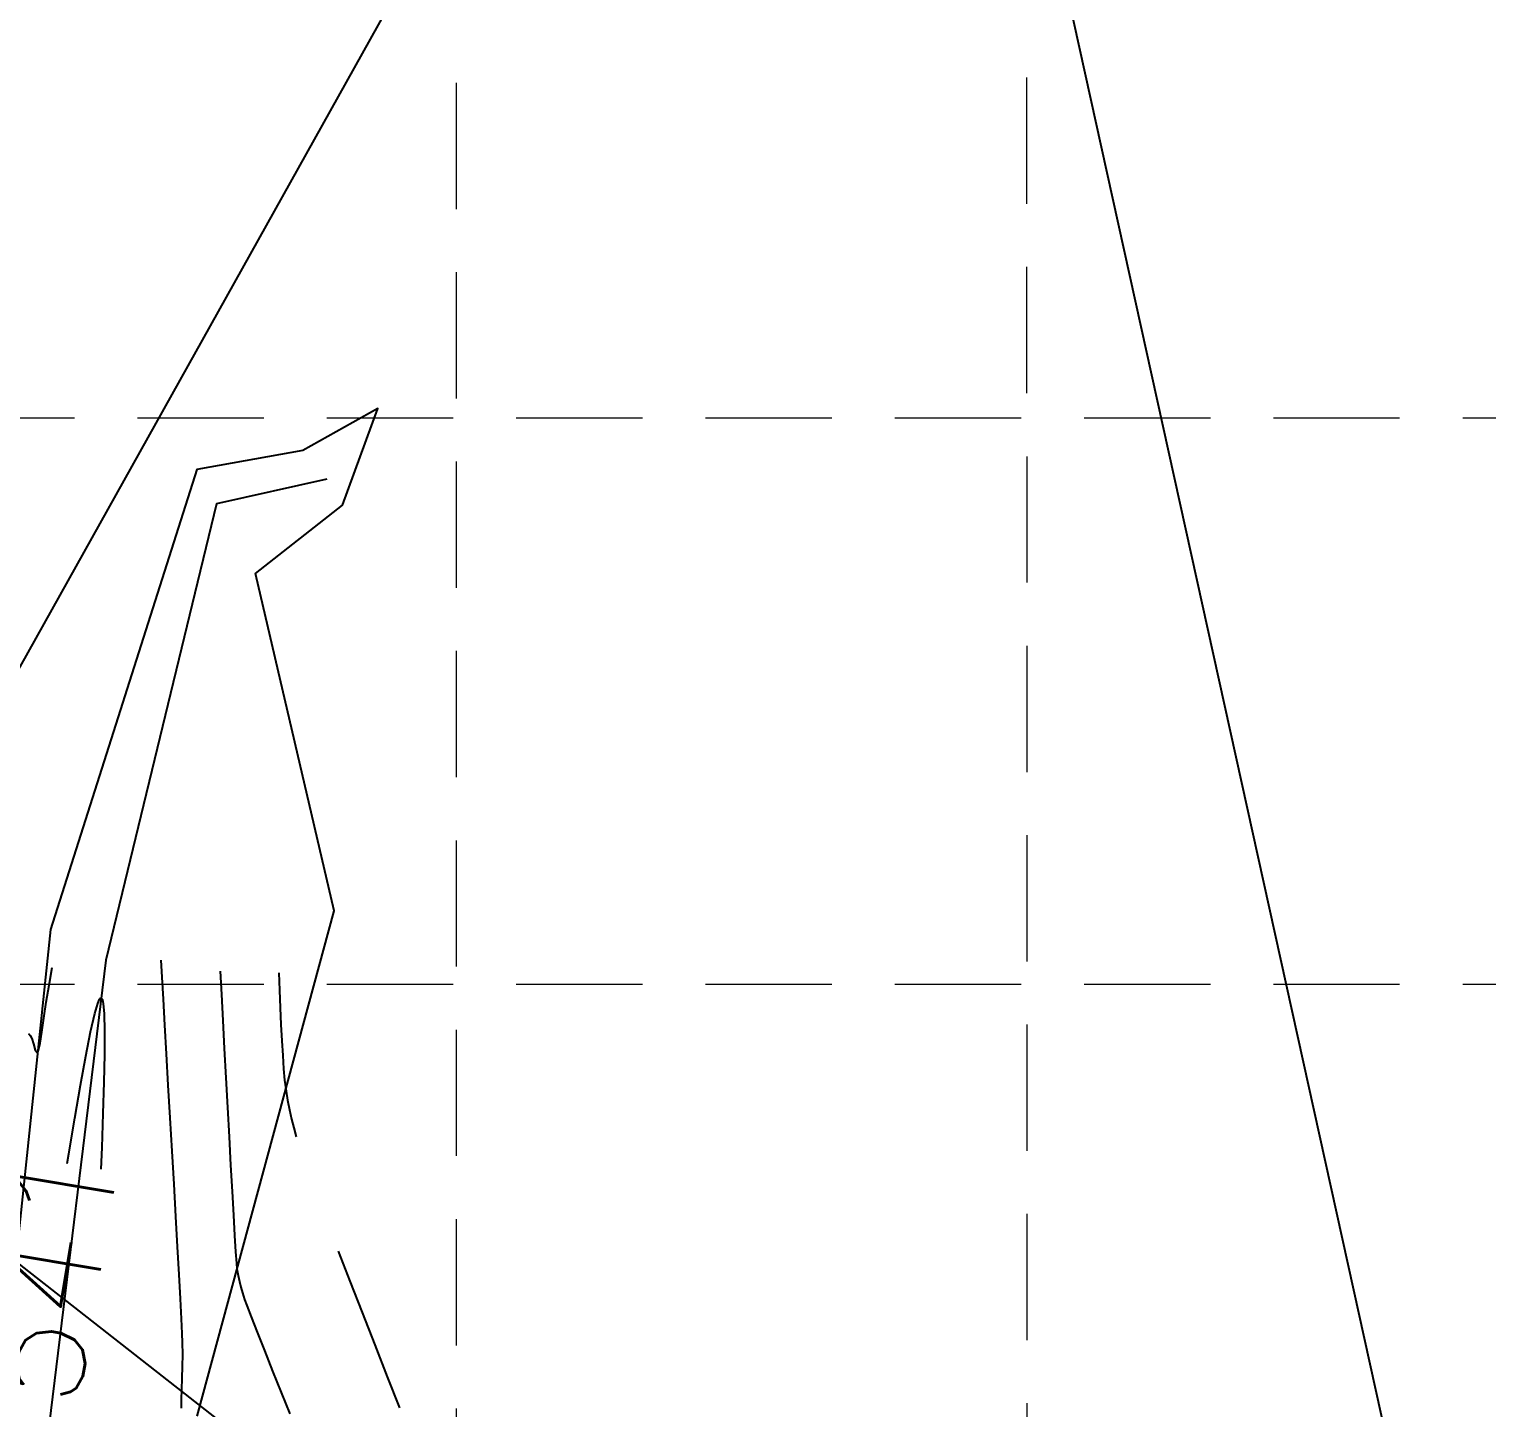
# Model space of a CAD drawing. Extents: x 2138193 to 2139991, y 332071 to 334944.
# Drawn here: x 2139551.1 to 2139666.6, y 332756.5 to 332865.7 of the extents above; entities that cross this region are included whole.
import ezdxf

# ---------------------------------------------------------------- set-up
doc = ezdxf.new("R2010")
doc.units = 0
doc.header["$LTSCALE"] = 100
doc.header["$MEASUREMENT"] = 0
doc.linetypes.add('DASHED', pattern=[0.75, 0.5, -0.25])
doc.linetypes.add('HIDDEN', pattern=[0.375, 0.25, -0.125])
for name, color, linetype in [('CONTOURS', 35, 'Continuous'), ('GRID', 254, 'DASHED'), ('V-PNTS-BRKLN', 1, 'Continuous'), ('V-PROP-SUBD-N', 7, 'Continuous')]:
    doc.layers.add(name, color=color, linetype=linetype)
doc.styles.add('L100', font='simplex', dxfattribs={"height": 10})

msp = doc.modelspace()

# ---------------------------------------------------------------- linework, layer by layer
at = {"layer": 'CONTOURS', "extrusion": (0.9984312348226316, 0.05599168983478755, 0), "elevation": 2154838.610980351}
msp.add_lwpolyline([(212472.2690109395, 542), (212470.9069186719, 542)], dxfattribs=at)
at = {"layer": 'CONTOURS', "extrusion": (0.9848567616976642, -0.1733700058787285, 0), "elevation": 2049457.070969936}
msp.add_lwpolyline([(698684.7527382598, 542), (698686.1658016695, 542)], dxfattribs=at)
at = {"layer": 'CONTOURS', "extrusion": (0.9983847959870388, 0.05681372318303905, 0), "elevation": 2155012.817240622}
msp.add_lwpolyline([(210696.6615473692, 542), (210694.9232921711, 542)], dxfattribs=at)
at = {"layer": 'CONTOURS', "extrusion": (0.9986184813845369, 0.05254644266971285, 0), "elevation": 2154097.334739212}
msp.add_lwpolyline([(219904.7793696189, 543), (219902.9310841734, 543)], dxfattribs=at)
at = {"layer": 'CONTOURS', "extrusion": (0.9990972420509756, 0.04248177169250909, 0), "elevation": 2151776.869814368}
msp.add_lwpolyline([(241597.8157310164, 544), (241596.424585776, 544)], dxfattribs=at)
at = {"layer": 'CONTOURS', "extrusion": (0.9875551095734407, -0.1572733466147063, 0), "elevation": 2060587.135810244}
msp.add_lwpolyline([(665141.7099484947, 542), (665143.0862535748, 542)], dxfattribs=at)
at = {"layer": 'CONTOURS', "extrusion": (0.9990466874971534, 0.04365450951465474, 0), "elevation": 2152058.979731126}
msp.add_lwpolyline([(239070.4448470643, 544), (239069.062077712, 544)], dxfattribs=at)
at = {"layer": 'CONTOURS'}
for points, elevation in [([(2139552.227981959, 332787.3983073399), (2139552.417387336, 332788.659409962)], 542), ([(2139556.640163248, 332788.9043734811), (2139556.72522715, 332789.0050773518)], 541), ([(2139555.929772943, 332786.3127788408), (2139556.26432078, 332787.7743793254)], 541), ([(2139570.952353754, 332788.2337585601), (2139571.014876259, 332786.8906486147)], 544), ([(2139557.034962907, 332786.3776789038), (2139557.023179628, 332784.540249375)], 541), ([(2139561.786125991, 332786.8636094059), (2139561.91797284, 332784.5718413363)], 542), ([(2139557.023179628, 332784.540249375), (2139556.975871074, 332782.3432635856)], 541), ([(2139571.149966764, 332784.4390641651), (2139571.224319933, 332783.3903955882)], 544), ([(2139571.224319933, 332783.3903955882), (2139571.304401823, 332782.4996800614)], 544), ([(2139554.675816346, 332779.4853739366), (2139555.128101137, 332782.0914515577)], 541), ([(2139571.304401823, 332782.4996800614), (2139571.391105021, 332781.7968205485)], 544), ([(2139571.534400491, 332780.9164818837), (2139571.684310106, 332780.1332538608)], 544), ([(2139554.199125081, 332776.6514531143), (2139554.675816346, 332779.4853739366)], 541), ([(2139562.209500233, 332779.5107078578), (2139562.361252974, 332776.8711182389)], 542), ([(2139571.684310106, 332780.1332538608), (2139571.846622324, 332779.4101317083)], 544), ([(2139566.897335998, 332778.0102450268), (2139567.021030575, 332775.7720525088)], 543), ([(2139572.027125599, 332778.7101106548), (2139572.231608388, 332777.996185929)], 544), ([(2139567.021030575, 332775.7720525088), (2139567.138576737, 332773.6810778668)], 543), ([(2139567.343135396, 332770.1837855949), (2139567.42410368, 332768.8989696573)], 543), ([(2139562.792900559, 332769.2949126043), (2139562.915699872, 332767.0999914503)], 542), ([(2139575.548232277, 332768.9512745875), (2139576.467135335, 332766.5848601861)], 544), ([(2139567.486835124, 332768.0043749801), (2139567.528307624, 332767.5607524095)], 543), ([(2139567.619373393, 332767.0186825696), (2139567.718326592, 332766.5492929426)], 543), ([(2139567.718326592, 332766.5492929426), (2139567.832321983, 332766.1068372503)], 543), ([(2139576.467135335, 332766.5848601861), (2139577.440034209, 332764.089827923)], 544), ([(2139568.30684045, 332764.6460415551), (2139568.649903117, 332763.7587168325)], 543), ([(2139569.12857719, 332762.5417424021), (2139569.708193466, 332761.0790922771)], 543), ([(2139563.195777008, 332761.7030543234), (2139563.207321136, 332760.7700742817)], 542), ([(2139569.708193466, 332761.0790922771), (2139570.354082741, 332759.454740471)], 543), ([(2139563.162540599, 332758.8833350801), (2139563.131451621, 332757.9965089384)], 542), ([(2139563.111387294, 332757.1920004484), (2139563.114965461, 332756.5032761189)], 542), ([(2139571.031575814, 332757.7526609969), (2139571.70600348, 332756.0568278682)], 543)]:
    msp.add_lwpolyline(points, dxfattribs=dict(at, elevation=elevation))
at = {"layer": 'CONTOURS', "extrusion": (0.9602233725745772, -0.2792330115897921, 0), "elevation": 1961526.599478959}
msp.add_lwpolyline([(916985.3382181998, 541), (916986.1585127995, 541)], dxfattribs=at)
at = {"layer": 'CONTOURS', "extrusion": (0.9190700761908736, -0.3940941449076629, 0), "elevation": 1835252.325585701}
msp.add_lwpolyline([(1149042.6958124, 541), (1149043.06828466, 541)], dxfattribs=at)
at = {"layer": 'CONTOURS', "extrusion": (0.2572634425183483, -0.9663413067563699, 0), "elevation": 228841.9665546201}
msp.add_lwpolyline([(2153156.486813839, 541), (2153156.526670589, 541)], dxfattribs=at)
at = {"layer": 'CONTOURS', "extrusion": (0.4143466671711168, 0.9101191347313756, 0), "elevation": 1189395.864961262}
msp.add_lwpolyline([(-1809361.531152299, 541), (-1809361.570379291, 541)], dxfattribs=at)
at = {"layer": 'CONTOURS', "extrusion": (0.8635087981758935, 0.5043337738768084, 0), "elevation": 2015362.852326036}
msp.add_lwpolyline([(-791684.526447643, 541), (-791684.6512742679, 541)], dxfattribs=at)
at = {"layer": 'CONTOURS', "extrusion": (0.9770331354865468, 0.2130874284450564, 0), "elevation": 2161331.078880135}
msp.add_lwpolyline([(-130766.8959095735, 541), (-130767.2452120568, 541)], dxfattribs=at)
at = {"layer": 'CONTOURS', "extrusion": (0.9964153651743085, 0.08459562662779559, 0), "elevation": 2160039.862445073}
msp.add_lwpolyline([(150598.4648055526, 541), (150597.695862984, 541)], dxfattribs=at)
at = {"layer": 'CONTOURS', "extrusion": (0.9983611326039469, 0.0572280430013504, 0), "elevation": 2155100.069013791}
msp.add_lwpolyline([(209800.5855788124, 542), (209798.5361683374, 542)], dxfattribs=at)
at = {"layer": 'CONTOURS', "extrusion": (0.9986044567354533, 0.05281229959100563, 0), "elevation": 2154155.80240704}
msp.add_lwpolyline([(219329.4453238556, 543), (219327.3794215939, 543)], dxfattribs=at)
at = {"layer": 'CONTOURS', "extrusion": (0.9890399752946474, -0.1476479843044376, 0), "elevation": 2066967.294142888}
msp.add_lwpolyline([(645039.5043730147, 542), (645040.6139758661, 542)], dxfattribs=at)
at = {"layer": 'CONTOURS', "extrusion": (0.9997233293488871, 0.02352158063517101, 0), "elevation": 2146792.743941812}
msp.add_lwpolyline([(282369.9486662079, 541), (282368.5421336824, 541)], dxfattribs=at)
at = {"layer": 'CONTOURS', "extrusion": (0.998588191527757, 0.05311895839833447, 0), "elevation": 2154223.054047172}
msp.add_lwpolyline([(218665.8496874494, 543), (218663.6269938715, 543)], dxfattribs=at)
at = {"layer": 'CONTOURS', "extrusion": (-0.3266038607548432, -0.9451613185800778, 0), "elevation": -1013322.220203587}
msp.add_lwpolyline([(1913531.609767358, 542), (1913531.664354048, 542)], dxfattribs=at)
at = {"layer": 'CONTOURS', "extrusion": (0.704268541470877, 0.7099336740108076, 0), "elevation": 1743074.589236332}
msp.add_lwpolyline([(-1284568.537993398, 542), (-1284568.668135685, 542)], dxfattribs=at)
at = {"layer": 'CONTOURS', "extrusion": (0.9024332826010744, 0.4308296304269818, 0), "elevation": 2074176.258775445}
msp.add_lwpolyline([(-621464.8295194145, 542), (-621465.1000218096, 542)], dxfattribs=at)
at = {"layer": 'CONTOURS', "extrusion": (0.9872945944660306, -0.158900546689293, 0), "elevation": 2059488.262376973}
msp.add_lwpolyline([(668533.2292542767, 542), (668534.1086209662, 542)], dxfattribs=at)
at = {"layer": 'CONTOURS', "extrusion": (0.9808519149770417, -0.1947550278834161, 0), "elevation": 2033775.723293814}
msp.add_lwpolyline([(743101.4095304598, 541), (743103.3669283327, 541)], dxfattribs=at)
at = {"layer": 'CONTOURS', "extrusion": (0.998679808948863, 0.05136768631992994, 0), "elevation": 2153840.86497937}
msp.add_lwpolyline([(222442.7356222668, 544), (222441.4590711892, 544)], dxfattribs=at)
at = {"layer": 'CONTOURS', "extrusion": (0.9586008500669463, 0.2847532444958757, 0), "elevation": 2145737.501972364}
msp.add_lwpolyline([(-290235.414176524, 542), (-290235.8638794963, 542)], dxfattribs=at)
at = {"layer": 'CONTOURS', "extrusion": (0.9612663462421288, 0.2756211377639747, 0), "elevation": 2148401.436523718}
msp.add_lwpolyline([(-269810.2140307213, 542), (-269810.7428807075, 542)], dxfattribs=at)
at = {"layer": 'CONTOURS', "extrusion": (0.787426004694096, 0.6164091880654391, 0), "elevation": 1889870.16957466}
msp.add_lwpolyline([(-1056795.775721524, 542), (-1056796.048699277, 542)], dxfattribs=at)
at = {"layer": 'CONTOURS', "extrusion": (0.9116976688229331, -0.4108617293723396, 0), "elevation": 1813895.832244979}
msp.add_lwpolyline([(1182458.90252425, 542), (1182459.136087559, 542)], dxfattribs=at)
at = {"layer": 'CONTOURS', "extrusion": (0.97977162467272, -0.2001188733882403, 0), "elevation": 2029675.61919383}
msp.add_lwpolyline([(754217.8595092957, 542), (754218.4447067169, 542)], dxfattribs=at)
at = {"layer": 'CONTOURS', "extrusion": (0.9985687991367614, 0.05348227174088742, 0), "elevation": 2154302.467967591}
msp.add_lwpolyline([(217879.8404331779, 543), (217877.5217736415, 543)], dxfattribs=at)
at = {"layer": 'CONTOURS', "extrusion": (0.9982595074981789, 0.05897419511526395, 0), "elevation": 2155472.936863828}
msp.add_lwpolyline([(206026.9225524258, 544), (206025.7437821216, 544)], dxfattribs=at)
at = {"layer": 'CONTOURS', "extrusion": (0.9837175475324732, -0.1797214140738282, 0), "elevation": 2044909.855372058}
msp.add_lwpolyline([(711887.4559767006, 541), (711889.7954793727, 541)], dxfattribs=at)
at = {"layer": 'CONTOURS', "extrusion": (0.9983446687134112, 0.05751454121793201, 0), "elevation": 2155160.186164286}
msp.add_lwpolyline([(209177.7810083067, 542), (209175.3043120728, 542)], dxfattribs=at)
at = {"layer": 'CONTOURS', "extrusion": (0.9985450712350875, 0.05392347088341026, 0), "elevation": 2154398.523976039}
msp.add_lwpolyline([(216925.6505702841, 543), (216923.2967699408, 543)], dxfattribs=at)
at = {"layer": 'CONTOURS', "extrusion": (0.999562903124229, -0.02956353662644596, 0), "elevation": 2128783.559207679}
msp.add_lwpolyline([(395889.7561615658, 541), (395887.2702628263, 541)], dxfattribs=at)
at = {"layer": 'CONTOURS', "extrusion": (0.998345643513722, 0.05749761801303156, 0), "elevation": 2155156.640070396}
msp.add_lwpolyline([(209211.8369553123, 542), (209209.2441288556, 542)], dxfattribs=at)
at = {"layer": 'CONTOURS', "extrusion": (0.9870100215187856, 0.1606586985553125, 0), "elevation": 2165242.695155632}
msp.add_lwpolyline([(-15281.78672020267, 544), (-15282.6786449507, 544)], dxfattribs=at)
at = {"layer": 'CONTOURS', "extrusion": (0.9985152109855299, 0.05447360306169358, 0), "elevation": 2154517.709148857}
msp.add_lwpolyline([(215736.3153380466, 543), (215733.9872217372, 543)], dxfattribs=at)
at = {"layer": 'CONTOURS', "extrusion": (0.9994411649616718, -0.03342690204097191, 0), "elevation": 2127237.443285904}
msp.add_lwpolyline([(404112.6483933841, 541), (404109.9459745343, 541)], dxfattribs=at)
at = {"layer": 'CONTOURS', "extrusion": (0.9683266106468096, 0.2496869542312176, 0), "elevation": 2154895.031821778}
msp.add_lwpolyline([(-211984.0194361081, 544), (-211984.7423544352, 544)], dxfattribs=at)
at = {"layer": 'CONTOURS', "extrusion": (0.9994093793617885, -0.03436411563950009, 0), "elevation": 2126857.552911821}
msp.add_lwpolyline([(406104.590192027, 541), (406102.8664624324, 541)], dxfattribs=at)
at = {"layer": 'CONTOURS', "extrusion": (0.9983622884923002, 0.05720787460146635, 0), "elevation": 2155095.832865709}
msp.add_lwpolyline([(209832.0633423349, 542), (209829.4332807075, 542)], dxfattribs=at)
at = {"layer": 'CONTOURS', "extrusion": (0.9865974672375392, -0.1631730297582083, 0), "elevation": 2056578.57942385}
msp.add_lwpolyline([(677433.3657420406, 541), (677434.1424825684, 541)], dxfattribs=at)
at = {"layer": 'CONTOURS', "extrusion": (0.9983789344018176, 0.05691663502607201, 0), "elevation": 2155034.530799764}
msp.add_lwpolyline([(210458.0978881264, 542), (210455.5467213411, 542)], dxfattribs=at)
at = {"layer": 'CONTOURS', "extrusion": (0.9983478378154277, 0.05745950512544142, 0), "elevation": 2155153.237692533}
msp.add_lwpolyline([(209285.4160206928, 543), (209283.5298985933, 543)], dxfattribs=at)
at = {"layer": 'CONTOURS', "extrusion": (0.9984032312846308, 0.05648882863370365, 0), "elevation": 2154944.153643164}
msp.add_lwpolyline([(211378.9506178009, 542), (211376.5433538443, 542)], dxfattribs=at)
at = {"layer": 'CONTOURS', "extrusion": (0.9982296823912985, 0.05947689629568163, 0), "elevation": 2155571.767104152}
msp.add_lwpolyline([(204927.867033517, 543), (204926.2498842973, 543)], dxfattribs=at)
at = {"layer": 'CONTOURS', "extrusion": (0.9975504296171506, 0.06995098548725656, 0), "elevation": 2157603.915531923}
msp.add_lwpolyline([(182288.9082979244, 543), (182288.0115064934, 543)], dxfattribs=at)
at = {"layer": 'CONTOURS', "extrusion": (0.9861804500129628, 0.1656747416241535, 0), "elevation": 2165130.847548091}
msp.add_lwpolyline([(-26303.4346272671, 543), (-26303.98429324349, 543)], dxfattribs=at)
at = {"layer": 'CONTOURS', "extrusion": (0.9984918682509396, 0.05489980907752349, 0), "elevation": 2154605.023194404}
msp.add_lwpolyline([(214803.6477816379, 542), (214801.7233450339, 542)], dxfattribs=at)
at = {"layer": 'CONTOURS', "extrusion": (0.9590693273368933, 0.2831713710133127, 0), "elevation": 2146223.716436566}
msp.add_lwpolyline([(-286718.5902096792, 543), (-286719.0711634775, 543)], dxfattribs=at)
at = {"layer": 'CONTOURS', "extrusion": (0.9538461116878276, 0.300295846155108, 0), "elevation": 2140746.728566776}
msp.add_lwpolyline([(-325096.1563818911, 543), (-325096.7076517986, 543)], dxfattribs=at)
at = {"layer": 'CONTOURS', "extrusion": (0.9985774927307357, 0.05331970565932898, 0), "elevation": 2154262.418769162}
msp.add_lwpolyline([(218210.947033813, 542), (218209.3615188553, 542)], dxfattribs=at)
at = {"layer": 'CONTOURS', "extrusion": (0.9394572038462623, 0.3426662547455799, 0), "elevation": 2124060.073953209}
msp.add_lwpolyline([(-420539.2103398691, 543), (-420539.7145682679, 543)], dxfattribs=at)
at = {"layer": 'CONTOURS', "extrusion": (0.9312238024875357, 0.364447842195087, 0), "elevation": 2113700.593923002}
msp.add_lwpolyline([(-469886.5401688929, 544), (-469889.2816391369, 544)], dxfattribs=at)
at = {"layer": 'CONTOURS', "extrusion": (0.9987329133502054, 0.05032462410203507, 0), "elevation": 2153598.296885559}
msp.add_lwpolyline([(224669.2458420762, 542), (224668.0642479868, 542)], dxfattribs=at)
at = {"layer": 'CONTOURS', "extrusion": (0.9306012594101688, 0.366034555724194, 0), "elevation": 2112888.314777383}
msp.add_lwpolyline([(-473485.6872607549, 543), (-473486.9949899442, 543)], dxfattribs=at)
at = {"layer": 'CONTOURS', "extrusion": (0.9990884580433146, 0.04268785547005387, 0), "elevation": 2151817.777641029}
msp.add_lwpolyline([(241125.7250260563, 542), (241125.0123300358, 542)], dxfattribs=at)
at = {"layer": 'CONTOURS', "extrusion": (0.9998708825275816, -0.01606917152548021, 0), "elevation": 2133939.762436453}
msp.add_lwpolyline([(367098.8130127795, 542), (367097.8618280475, 542)], dxfattribs=at)
at = {"layer": 'CONTOURS', "extrusion": (0.9307907990808094, 0.3655523058968558, 0), "elevation": 2113141.672208745}
msp.add_lwpolyline([(-472396.4552413809, 544), (-472399.1841947071, 544)], dxfattribs=at)
at = {"layer": 'CONTOURS', "extrusion": (0.9995035057069304, -0.03150780981846388, 0), "elevation": 2128016.37802921}
msp.add_lwpolyline([(400007.5558105296, 542), (400006.6196684562, 542)], dxfattribs=at)
at = {"layer": 'CONTOURS', "extrusion": (0.9291038048044171, 0.3698190366895081, 0), "elevation": 2110943.737626456}
msp.add_lwpolyline([(-482085.7717922942, 543), (-482087.6037506451, 543)], dxfattribs=at)
at = {"layer": 'CONTOURS', "extrusion": (0.9303391511871701, 0.3667002369352053, 0), "elevation": 2112557.320043613}
msp.add_lwpolyline([(-475005.5637391502, 544), (-475008.2041946939, 544)], dxfattribs=at)
at = {"layer": 'CONTOURS', "extrusion": (0.9996891467637748, -0.02493210465877077, 0), "elevation": 2130601.684133097}
msp.add_lwpolyline([(385998.369526243, 542), (385997.5647675911, 542)], dxfattribs=at)
at = {"layer": 'GRID', "color": 252, "linetype": 'HIDDEN', "lineweight": 0, "ltscale": 0.4}
for p, q in [((2139584.952335996, 332296.4885598167), (2139584.822164625, 334897.5322012084)), ((2139630.201128924, 332296.903177824), (2139629.858976108, 334898.5375333758)), ((2138239.658925912, 332834.9485650579), (2139943.532361615, 332834.9485650579)), ((2138239.658925912, 332790.109790359), (2139943.532361615, 332790.109790359))]:
    msp.add_line(p, q, dxfattribs=at)
at = {"layer": 'V-PNTS-BRKLN', "color": 7}
for points in [[(2139564.3612, 332755.8886, 542.1801), (2139575.223, 332795.919, 544.992), (2139568.9872, 332822.6193, 543.927), (2139575.8994, 332828.0274, 543.476), (2139578.677, 332835.6883, 543.2132), (2139572.7578, 332832.368, 543.4458), (2139564.352, 332830.854, 543.708), (2139552.7412, 332794.4294, 542.184), (2139548.3374, 332752.5867, 541.3971), (2139542.2194, 332744.1696, 541.0664), (2139436.397, 332760.812, 541.769)], [(2139574.6443, 332830.0915, 542.2332), (2139565.9115, 332828.1362, 541.9659), (2139557.126, 332791.986, 541.062), (2139552.3553, 332752.8642, 540.2455)]]:
    msp.add_polyline3d(points, dxfattribs=at)
at = {"layer": 'V-PROP-SUBD-N'}
for p, q in [((2139531.919770532, 332782.2487099599), (2139591.453366571, 332888.8458010511)), ((2139661.142620223, 332742.7554999741), (2139630.132931082, 332883.158757939)), ((2139450.337771292, 332845.9984769359), (2139584.602433848, 332741.0814482926))]:
    msp.add_line(p, q, dxfattribs=at)

# ---------------------------------------------------------------- texts
at = {"layer": 'CONTOURS', "insert": (2139546.980086494, 332757.6654771102, 541), "char_height": 8, "width": 28.57142857142857, "attachment_point": 1, "rotation": 80.46379013389894, "style": 'L100'}
msp.add_mtext('\\Fsimplex.shx;\\W1.0000000000;\\T1.0000000000;\\o\\l541', dxfattribs=at)

doc.saveas('drawing.dxf')
